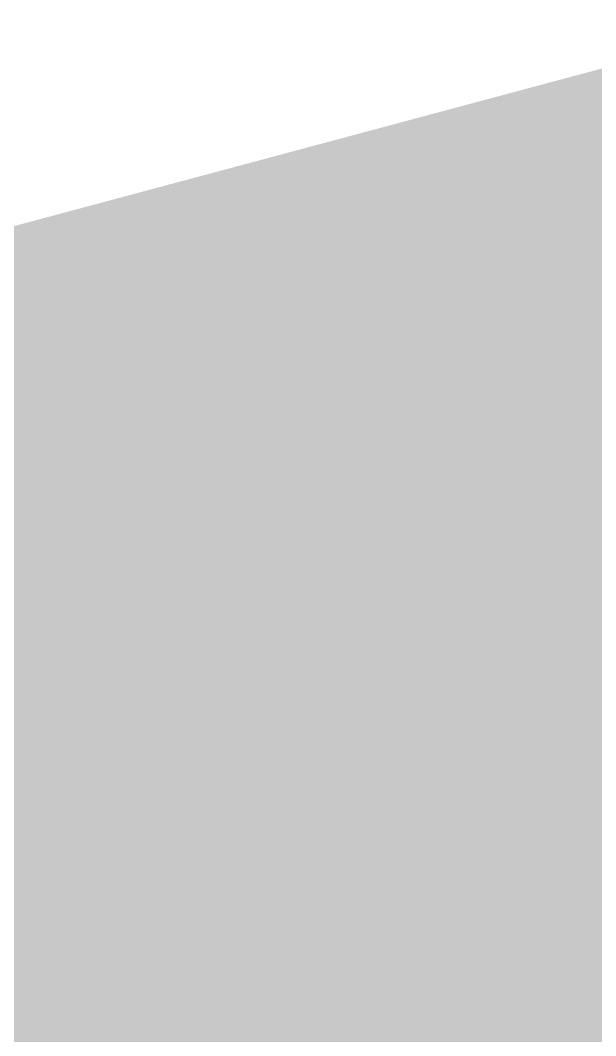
# Model space of a CAD drawing. Header units: inches. Extents: x -7 to 348, y -14 to 159.
# Drawn here: x 15.7236 to 15.8584, y 13.5186 to 13.7564 of the extents above; entities that cross this region are included whole.
import ezdxf

# ---------------------------------------------------------------- set-up
doc = ezdxf.new("R2010")
doc.units = ezdxf.units.IN
for name, color, linetype in [('Dimension', 6, 'Continuous'), ('Fabrication', 76, 'Continuous'), ('Top Layer', 1, 'Continuous'), ('Top Overlay', 2, 'Continuous'), ('Top Paste', 8, 'Continuous'), ('Top Solder', 216, 'Continuous')]:
    doc.layers.add(name, color=color, linetype=linetype)

msp = doc.modelspace()

# ---------------------------------------------------------------- hatches: boundary and pattern name
at = {"layer": 'Top Layer'}
msp.add_hatch(color=1, dxfattribs=at).paths.add_polyline_path([(15.73312, 13.64901), (16.34648, 13.81337), (16.46481, 13.37174), (15.85145, 13.20739)])
at = {"layer": 'Top Paste'}
msp.add_hatch(color=8, dxfattribs=at).paths.add_polyline_path([(15.73312, 13.64901), (16.34648, 13.81337), (16.46481, 13.37174), (15.85145, 13.20739)])
at = {"layer": 'Top Solder'}
msp.add_hatch(color=216, dxfattribs=at).paths.add_polyline_path([(15.65964, 13.69144), (16.38891, 13.88685), (16.5383, 13.32932), (15.80903, 13.13391)])

# ---------------------------------------------------------------- linework, layer by layer
at = {"layer": 'Dimension', "const_width": 0.254}
msp.add_lwpolyline([(58.31, 19.467, 1), (13.31, 19.467, 1)], format="xyb", close=True, dxfattribs=at)
at = {"layer": 'Fabrication', "const_width": 0.0127}
for points in [[(53.19355, 31.33267, -1.1671), (15.67509, 13.58703)], [(53.19355, 31.33267, -1.1671), (15.67509, 13.58703)], [(53.19355, 31.33267, -1.1671), (15.67509, 13.58703)], [(53.19355, 31.33267, -1.1671), (15.67509, 13.58703)], [(54.51115, 31.13829, -1.205705), (14.17745, 15.54998)], [(54.51115, 31.13829, -1.205705), (14.17745, 15.54998)], [(15.67509, 13.58703, -0.501281), (16.39422, 14.54998)], [(15.67509, 13.58703, -0.501281), (16.39422, 14.54998)], [(15.67509, 13.58703, -0.501281), (16.39422, 14.54998)], [(15.67509, 13.58703, -0.501281), (16.39422, 14.54998)]]:
    msp.add_lwpolyline(points, format="xyb", dxfattribs=at)
at = {"layer": 'Top Layer', "const_width": 2.032}
for points in [[(14.24462, 13.13485, -0.267603), (19.4524, 34.99795)], [(16.63081, 7.78621, -0.065353), (14.24462, 13.13485)]]:
    msp.add_lwpolyline(points, format="xyb", dxfattribs=at)
at = {"layer": 'Top Layer', "const_width": 0.508}
for points in [[(16.09585, 13.52201), (16.11869, 13.52813)], [(14.38001, 13.06224), (16.09585, 13.52201)]]:
    msp.add_lwpolyline(points, dxfattribs=at)
at = {"layer": 'Top Layer', "const_width": 0.254}
msp.add_lwpolyline([(15.96885, 13.52201, 1), (16.22285, 13.52201, 1)], format="xyb", close=True, dxfattribs=at)
msp.add_lwpolyline([(15.96885, 13.52201, 1), (16.22285, 13.52201, 1)], format="xyb", close=True, dxfattribs=at)
at = {"layer": 'Top Overlay', "const_width": 0.127}
msp.add_lwpolyline([(15.65711, 13.5892), (15.78859, 13.09851)], dxfattribs=at)

doc.saveas('drawing.dxf')
